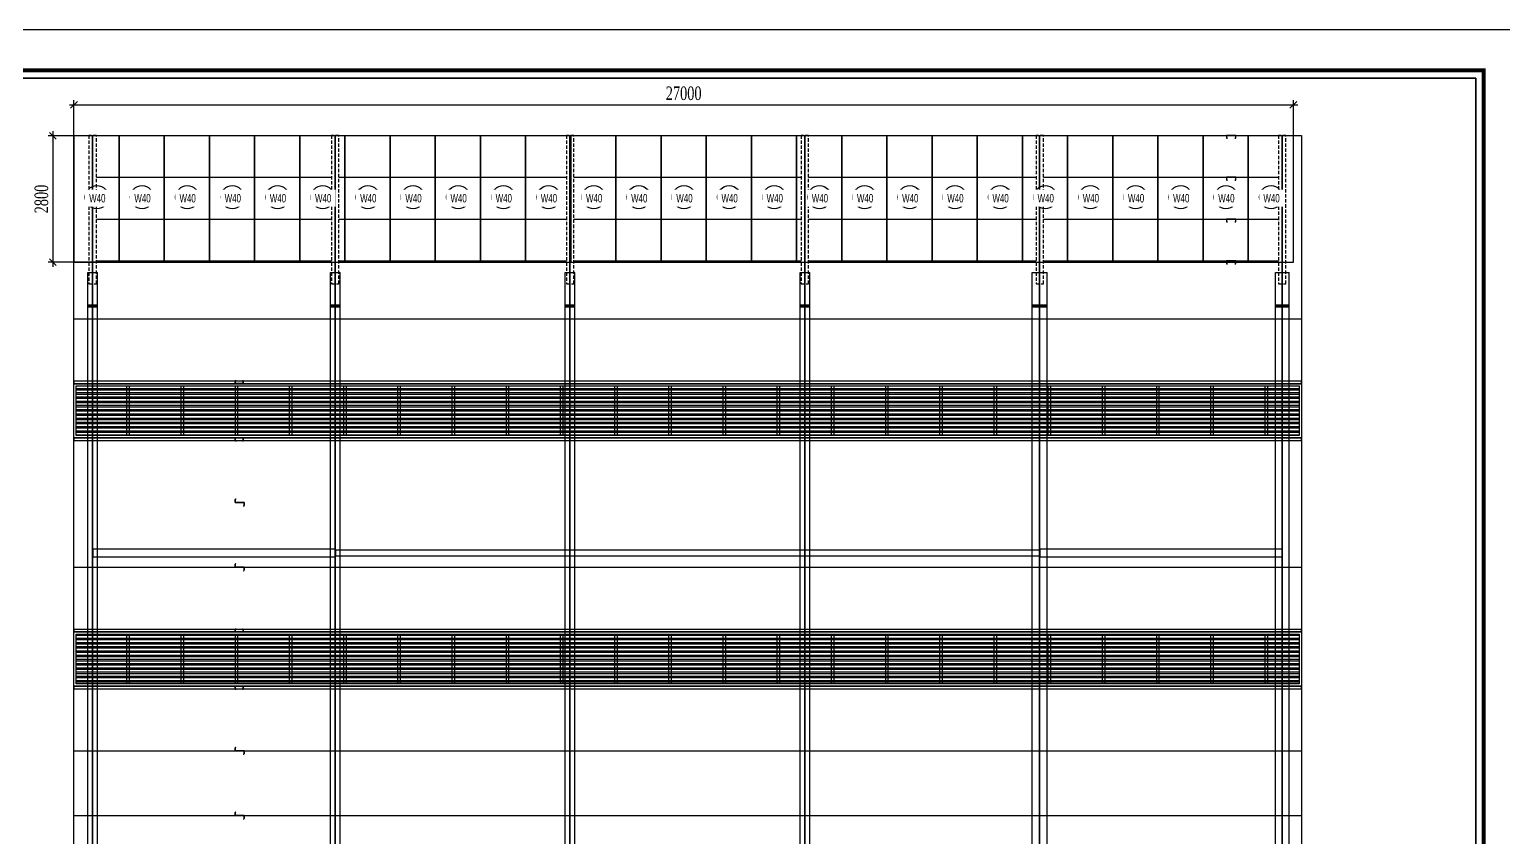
# Model space of a CAD drawing. Header units: inches. Extents: x 315041 to 662841, y -45540 to -35018.
# Drawn here: x 334028.9 to 334355.3, y -38455.7 to -38276.7 of the extents above; entities that cross this region are included whole.
import ezdxf

# ---------------------------------------------------------------- set-up
doc = ezdxf.new("R2010")
doc.units = ezdxf.units.IN
doc.header["$MEASUREMENT"] = 0
doc.linetypes.add('HIDDEN', pattern=[0.375, 0.25, -0.125])
for name, color, linetype in [('1', 1, 'Continuous'), ('2', 2, 'Continuous'), ('4', 4, 'Continuous'), ('5', 5, 'Continuous'), ('7', 7, 'Continuous'), ('8', 8, 'Continuous'), ('BAO KHUNG', 31, 'Continuous')]:
    doc.layers.add(name, color=color, linetype=linetype)
doc.styles.add('ST1', font='times.ttf', dxfattribs={"width": 0.7})
doc.styles.add('ST1H', font='vnshxh.shx', dxfattribs={"width": 0.7})
doc.dimstyles.new('100', dxfattribs={"dimtxt": 3, "dimasz": 1.5, "dimexe": 1, "dimexo": 0, "dimgap": 1, "dimtad": 1, "dimdec": 0, "dimlfac": 100, "dimzin": 0, "dimdsep": 46, "dimtxsty": 'ST1', "dimblk": 'OBLIQUE', "dimcen": 1, "dimdle": 1, "dimclrd": 8, "dimclre": 8, "dimclrt": 3, "dimadec": 0, "dimazin": 0, "dimtfac": 1, "dimtdec": 0, "dimtix": 1, "dimtmove": 1, "dimatfit": 3, "dimfxl": 0, "dimtfill": 1, "dimtolj": 1, "dimtzin": 0, "dimlwd": -1, "dimlwe": -1, "dimarcsym": 1})

# ---------------------------------------------------------------- blocks, each defined once
blk = doc.blocks.new('A$C75D82031')
at = {"layer": '2', "color": 157, "linetype": 'Continuous'}
blk.add_lwpolyline([(0, 420), (594, 420), (594, 0), (0, 0)], close=True, dxfattribs=at)
at = {"layer": '7', "color": 147, "linetype": 'Continuous'}
blk.add_lwpolyline([(12.33, 57.61), (581.67, 57.61), (581.67, 409.19), (12.33, 409.19)], close=True, dxfattribs=at)
at = {"layer": 'BAO KHUNG', "color": 167, "linetype": 'Continuous', "const_width": 0.871}
blk.add_lwpolyline([(10.59, 9.07), (583.41, 9.07), (583.41, 410.93), (10.59, 410.93)], close=True, dxfattribs=at)
blk = doc.blocks.new('225')
at = {"true_color": 0xc0a22a}
h = blk.add_hatch(dxfattribs=at)
h.set_pattern_fill('ANSI32', color=42, scale=2.5, angle=135, style=0)
h.set_pattern_definition([(180, (6350.22, -4524.031), (-2e-16, -0.9375), []), (180, (6349.9075, -4523.7185), (-2e-16, -0.9375), [])])
h.paths.add_polyline_path([(330935.33, -41865.87), (331206.13, -41865.87), (331206.13, -41876.87), (330935.33, -41876.87)])
at = {"color": 42, "true_color": 0xc0a22a}
for points in [[(330934.83, -41865.37), (331206.63, -41865.37), (331206.63, -41877.37), (330934.83, -41877.37)], [(330935.33, -41865.87), (331206.13, -41865.87), (331206.13, -41876.87), (330935.33, -41876.87)], [(330947.07, -41865.87), (330947.07, -41876.87), (330946.57, -41876.87), (330946.57, -41865.87)], [(330959.07, -41865.87), (330959.07, -41876.87), (330958.57, -41876.87), (330958.57, -41865.87)], [(330971.07, -41865.87), (330971.07, -41876.87), (330970.57, -41876.87), (330970.57, -41865.87)], [(330983.07, -41865.87), (330983.07, -41876.87), (330982.57, -41876.87), (330982.57, -41865.87)], [(330995.07, -41865.87), (330995.07, -41876.87), (330994.57, -41876.87), (330994.57, -41865.87)], [(331007.07, -41865.87), (331007.07, -41876.87), (331006.57, -41876.87), (331006.57, -41865.87)], [(331019.07, -41865.87), (331019.07, -41876.87), (331018.57, -41876.87), (331018.57, -41865.87)], [(331031.07, -41865.87), (331031.07, -41876.87), (331030.57, -41876.87), (331030.57, -41865.87)], [(331043.07, -41865.87), (331043.07, -41876.87), (331042.57, -41876.87), (331042.57, -41865.87)], [(331055.07, -41865.87), (331055.07, -41876.87), (331054.57, -41876.87), (331054.57, -41865.87)], [(331067.07, -41865.87), (331067.07, -41876.87), (331066.57, -41876.87), (331066.57, -41865.87)], [(331079.07, -41865.87), (331079.07, -41876.87), (331078.57, -41876.87), (331078.57, -41865.87)], [(331091.07, -41865.87), (331091.07, -41876.87), (331090.57, -41876.87), (331090.57, -41865.87)], [(331103.07, -41865.87), (331103.07, -41876.87), (331102.57, -41876.87), (331102.57, -41865.87)], [(331115.07, -41865.87), (331115.07, -41876.87), (331114.57, -41876.87), (331114.57, -41865.87)], [(331127.07, -41865.87), (331127.07, -41876.87), (331126.57, -41876.87), (331126.57, -41865.87)], [(331139.07, -41865.87), (331139.07, -41876.87), (331138.57, -41876.87), (331138.57, -41865.87)], [(331151.07, -41865.87), (331151.07, -41876.87), (331150.57, -41876.87), (331150.57, -41865.87)], [(331163.07, -41865.87), (331163.07, -41876.87), (331162.57, -41876.87), (331162.57, -41865.87)], [(331175.07, -41865.87), (331175.07, -41876.87), (331174.57, -41876.87), (331174.57, -41865.87)], [(331187.07, -41865.87), (331187.07, -41876.87), (331186.57, -41876.87), (331186.57, -41865.87)], [(331187.07, -41865.87), (331187.07, -41876.87), (331186.57, -41876.87), (331186.57, -41865.87)], [(331187.07, -41865.87), (331187.07, -41876.87), (331186.57, -41876.87), (331186.57, -41865.87)], [(331199.07, -41865.87), (331199.07, -41876.87), (331198.57, -41876.87), (331198.57, -41865.87)]]:
    blk.add_lwpolyline(points, close=True, dxfattribs=at)
blk = doc.blocks.new('_Oblique')
at = {"color": 0, "linetype": 'ByBlock', "lineweight": -2}
blk.add_line((-0.5, -0.5), (0.5, 0.5), dxfattribs=at)
blk = doc.blocks.new('*D1137')
at = {"color": 8, "linetype": 'Continuous', "transparency": 16777216}
for p, q in [((334037.74, -38293.41), (334309.74, -38293.41)), ((334038.74, -38300.28), (334038.74, -38292.41)), ((334308.74, -38300.28), (334308.74, -38292.41))]:
    blk.add_line(p, q, dxfattribs=at)
at = {"layer": 'Defpoints', "color": 0, "transparency": 16777216}
for p in [(334308.74, -38293.41), (334038.74, -38300.28), (334308.74, -38300.28)]:
    blk.add_point(p, dxfattribs=at)
at = {"color": 8, "transparency": 16777216, "xscale": 1.5, "yscale": 1.5, "zscale": 1.5, "rotation": 180}
blk.add_blockref('_Oblique', (334038.74, -38293.41), dxfattribs=at)
at = {"color": 8, "transparency": 16777216, "xscale": 1.5, "yscale": 1.5, "zscale": 1.5}
blk.add_blockref('_Oblique', (334308.74, -38293.41), dxfattribs=at)
at = {"color": 3, "transparency": 16777216, "insert": (334173.74, -38290.87), "char_height": 3, "attachment_point": 5, "style": 'ST1', "bg_fill": 3, "box_fill_scale": 1.25, "bg_fill_color": 256, "bg_fill_true_color": 13158600, "bg_fill_transparency": 48}
blk.add_mtext('\\A1;27000', dxfattribs=at)
blk = doc.blocks.new('*D1142')
at = {"color": 8, "linetype": 'Continuous', "transparency": 16777216}
for p, q in [((334043.74, -38300.28), (334033.06, -38300.28)), ((334034.06, -38299.28), (334034.06, -38329.27)), ((334043.74, -38328.27), (334033.06, -38328.27))]:
    blk.add_line(p, q, dxfattribs=at)
at = {"layer": 'Defpoints', "color": 0, "transparency": 16777216}
for p in [(334043.74, -38300.28), (334034.06, -38328.27), (334043.74, -38328.27)]:
    blk.add_point(p, dxfattribs=at)
at = {"color": 8, "transparency": 16777216, "xscale": 1.5, "yscale": 1.5, "zscale": 1.5}
for p, rotation in [((334034.06, -38300.28), 90), ((334034.06, -38328.27), 270)]:
    blk.add_blockref('_Oblique', p, dxfattribs=dict(at, rotation=rotation))
at = {"color": 6, "transparency": 16777216, "insert": (334031.54, -38314.27), "char_height": 3, "attachment_point": 5, "rotation": 90, "style": 'ST1', "bg_fill": 3, "box_fill_scale": 1.25, "bg_fill_color": 256, "bg_fill_true_color": 13158600, "bg_fill_transparency": 11623624}
blk.add_mtext('\\A1;2800', dxfattribs=at)

msp = doc.modelspace()

# ---------------------------------------------------------------- hatches: boundary and pattern name
at = {"layer": '2'}
h = msp.add_hatch(dxfattribs=at)
h.set_pattern_fill('ANSI31', color=9, scale=0.15, angle=90, style=0)
h.set_pattern_definition([(135, (330107.801542, -52210.896993), (-0.013258252147, -0.013258252147), [])])
h.paths.add_polyline_path([(334074.4322, -38380.8283), (334074.4322, -38381.5083), (334076.4132, -38381.5083), (334076.4132, -38382.1614), (334076.2773, -38382.2972), (334076.2908, -38382.3107), (334076.4322, -38382.1693), (334076.4322, -38381.4893), (334074.4512, -38381.4893), (334074.4512, -38380.8361), (334074.587, -38380.7003), (334074.5736, -38380.6868)])
h = msp.add_hatch(dxfattribs=at)
h.set_pattern_fill('ANSI31', color=9, scale=0.15, angle=90, style=0)
h.set_pattern_definition([(135, (330107.801542, -52225.230327), (-0.013258252147, -0.013258252147), [])])
h.paths.add_polyline_path([(334074.4322, -38395.1616), (334074.4322, -38395.8416), (334076.4132, -38395.8416), (334076.4132, -38396.4947), (334076.2773, -38396.6306), (334076.2908, -38396.644), (334076.4322, -38396.5026), (334076.4322, -38395.8226), (334074.4512, -38395.8226), (334074.4512, -38395.1695), (334074.587, -38395.0336), (334074.5736, -38395.0202)])
h = msp.add_hatch(dxfattribs=at)
h.set_pattern_fill('ANSI31', color=9, scale=0.15, angle=90, style=0)
h.set_pattern_definition([(135, (330107.801542, -52265.896993), (-0.013258252147, -0.013258252147), [])])
h.paths.add_polyline_path([(334074.4322, -38435.8283), (334074.4322, -38436.5083), (334076.4132, -38436.5083), (334076.4132, -38437.1614), (334076.2773, -38437.2972), (334076.2908, -38437.3107), (334076.4322, -38437.1693), (334076.4322, -38436.4893), (334074.4512, -38436.4893), (334074.4512, -38435.8361), (334074.587, -38435.7003), (334074.5736, -38435.6868)])
h = msp.add_hatch(dxfattribs=at)
h.set_pattern_fill('ANSI31', color=9, scale=0.15, angle=90, style=0)
h.set_pattern_definition([(135, (330107.801542, -52280.230327), (-0.013258252147, -0.013258252147), [])])
h.paths.add_polyline_path([(334074.4322, -38450.1616), (334074.4322, -38450.8416), (334076.4132, -38450.8416), (334076.4132, -38451.4947), (334076.2773, -38451.6306), (334076.2908, -38451.644), (334076.4322, -38451.5026), (334076.4322, -38450.8226), (334074.4512, -38450.8226), (334074.4512, -38450.1695), (334074.587, -38450.0336), (334074.5736, -38450.0202)])

# ---------------------------------------------------------------- linework, layer by layer
at = {"color": 8}
msp.add_lwpolyline([(333779.7733, -38287.5287), (334349.1113, -38287.5287), (334349.1113, -38639.1085), (333779.7733, -38639.1085)], close=True, dxfattribs=at)
at = {"color": 9}
msp.add_lwpolyline([(334038.7366, -38300.1758), (334310.5368, -38300.1758), (334310.5368, -38561.1758), (334038.7366, -38561.1758)], close=True, dxfattribs=at)
at = {"color": 6}
for centre in [(334043.814, -38313.8802), (334053.814, -38313.8802), (334063.814, -38313.8802), (334073.814, -38313.8802), (334083.814, -38313.8802), (334093.814, -38313.8802), (334103.814, -38313.8802), (334113.814, -38313.8802), (334123.814, -38313.8802), (334133.814, -38313.8802), (334143.814, -38313.8802), (334153.814, -38313.8802), (334163.814, -38313.8802), (334173.814, -38313.8802), (334183.814, -38313.8802), (334193.814, -38313.8802), (334203.814, -38313.8802), (334213.814, -38313.8802), (334223.814, -38313.8802), (334233.814, -38313.8802), (334243.814, -38313.8802), (334253.814, -38313.8802), (334263.814, -38313.8802), (334273.814, -38313.8802), (334283.814, -38313.8802), (334293.814, -38313.8802), (334303.814, -38313.8802)]:
    msp.add_circle(centre, 2.571, dxfattribs=at)
at = {"layer": '1', "color": 9}
for p, q in [((334040.6366, -38355.1749), (334308.6368, -38355.1749)), ((334040.6366, -38367.1749), (334301.8375, -38367.1749))]:
    msp.add_line(p, q, dxfattribs=at)
at = {"layer": '2', "color": 9}
for p, q in [((334038.7366, -38340.8416), (334310.4368, -38340.8416)), ((334038.7366, -38395.8416), (334310.4368, -38395.8416)), ((334038.7366, -38436.5083), (334310.4368, -38436.5083)), ((334038.7366, -38450.8416), (334310.4368, -38450.8416))]:
    msp.add_line(p, q, dxfattribs=at)
at = {"layer": '2', "color": 9, "linetype": 'HIDDEN', "ltscale": 3}
for points in [[(334042.0616, -38333.0731), (334043.7116, -38333.0731), (334043.7116, -38300.1758), (334042.0616, -38300.1758)], [(334095.7618, -38333.0731), (334097.4118, -38333.0731), (334097.4118, -38300.1758), (334095.7618, -38300.1758)], [(334147.7618, -38333.0731), (334149.4118, -38333.0731), (334149.4118, -38300.1758), (334147.7618, -38300.1758)], [(334199.7618, -38333.0731), (334201.4118, -38333.0731), (334201.4118, -38300.1758), (334199.7618, -38300.1758)], [(334251.7622, -38333.0731), (334253.4122, -38333.0731), (334253.4122, -38300.1758), (334251.7622, -38300.1758)], [(334305.462, -38333.0731), (334307.112, -38333.0731), (334307.112, -38300.1758), (334305.462, -38300.1758)]]:
    msp.add_lwpolyline(points, close=True, dxfattribs=at)
at = {"layer": '2', "color": 9, "ltscale": 50}
for points in [[(334294.1731, -38300.8058), (334293.9931, -38300.8058), (334293.9931, -38300.1958), (334295.9531, -38300.1958), (334295.9531, -38300.8058), (334295.7731, -38300.8058), (334295.7731, -38300.8258), (334295.9531, -38300.8258, 0.41421356), (334295.9731, -38300.8058), (334295.9731, -38300.1958, 0.41421356), (334295.9531, -38300.1758), (334293.9931, -38300.1758, 0.41421356), (334293.9731, -38300.1958), (334293.9731, -38300.8058, 0.41421356), (334293.9931, -38300.8258), (334294.1731, -38300.8258), (334294.1731, -38300.8058)], [(334294.1731, -38310.0741), (334293.9931, -38310.0741), (334293.9931, -38309.4641), (334295.9531, -38309.4641), (334295.9531, -38310.0741), (334295.7731, -38310.0741), (334295.7731, -38310.0941), (334295.9531, -38310.0941, 0.41421356), (334295.9731, -38310.0741), (334295.9731, -38309.4641, 0.41421356), (334295.9531, -38309.4441), (334293.9931, -38309.4441, 0.41421356), (334293.9731, -38309.4641), (334293.9731, -38310.0741, 0.41421356), (334293.9931, -38310.0941), (334294.1731, -38310.0941), (334294.1731, -38310.0741)], [(334294.1731, -38319.3424), (334293.9931, -38319.3424), (334293.9931, -38318.7324), (334295.9531, -38318.7324), (334295.9531, -38319.3424), (334295.7731, -38319.3424), (334295.7731, -38319.3624), (334295.9531, -38319.3624, 0.41421356), (334295.9731, -38319.3424), (334295.9731, -38318.7324, 0.41421356), (334295.9531, -38318.7124), (334293.9931, -38318.7124, 0.41421356), (334293.9731, -38318.7324), (334293.9731, -38319.3424, 0.41421356), (334293.9931, -38319.3624), (334294.1731, -38319.3624), (334294.1731, -38319.3424)], [(334294.1731, -38328.6106), (334293.9931, -38328.6106), (334293.9931, -38328.0006), (334295.9531, -38328.0006), (334295.9531, -38328.6106), (334295.7731, -38328.6106), (334295.7731, -38328.6306), (334295.9531, -38328.6306, 0.41421356), (334295.9731, -38328.6106), (334295.9731, -38328.0006, 0.41421356), (334295.9531, -38327.9806), (334293.9931, -38327.9806, 0.41421356), (334293.9731, -38328.0006), (334293.9731, -38328.6106, 0.41421356), (334293.9931, -38328.6306), (334294.1731, -38328.6306), (334294.1731, -38328.6106)], [(334076.0322, -38354.5449), (334076.2122, -38354.5449), (334076.2122, -38355.1549), (334074.4522, -38355.1549), (334074.4522, -38354.5449), (334074.6322, -38354.5449), (334074.6322, -38354.5249), (334074.4522, -38354.5249, 0.41421356), (334074.4322, -38354.5449), (334074.4322, -38355.1549, 0.41421356), (334074.4522, -38355.1749), (334076.2122, -38355.1749, 0.41421356), (334076.2322, -38355.1549), (334076.2322, -38354.5449, 0.41421356), (334076.2122, -38354.5249), (334076.0322, -38354.5249), (334076.0322, -38354.5449)], [(334076.0322, -38367.8049), (334076.2122, -38367.8049), (334076.2122, -38367.1949), (334074.4522, -38367.1949), (334074.4522, -38367.8049), (334074.6322, -38367.8049), (334074.6322, -38367.8249), (334074.4522, -38367.8249, -0.41421356), (334074.4322, -38367.8049), (334074.4322, -38367.1949, -0.41421356), (334074.4522, -38367.1749), (334076.2122, -38367.1749, -0.41421356), (334076.2322, -38367.1949), (334076.2322, -38367.8049, -0.41421356), (334076.2122, -38367.8249), (334076.0322, -38367.8249), (334076.0322, -38367.8049)], [(334076.0322, -38409.5449), (334076.2122, -38409.5449), (334076.2122, -38410.1549), (334074.4522, -38410.1549), (334074.4522, -38409.5449), (334074.6322, -38409.5449), (334074.6322, -38409.5249), (334074.4522, -38409.5249, 0.41421356), (334074.4322, -38409.5449), (334074.4322, -38410.1549, 0.41421356), (334074.4522, -38410.1749), (334076.2122, -38410.1749, 0.41421356), (334076.2322, -38410.1549), (334076.2322, -38409.5449, 0.41421356), (334076.2122, -38409.5249), (334076.0322, -38409.5249), (334076.0322, -38409.5449)], [(334076.0322, -38422.8049), (334076.2122, -38422.8049), (334076.2122, -38422.1949), (334074.4522, -38422.1949), (334074.4522, -38422.8049), (334074.6322, -38422.8049), (334074.6322, -38422.8249), (334074.4522, -38422.8249, -0.41421356), (334074.4322, -38422.8049), (334074.4322, -38422.1949, -0.41421356), (334074.4522, -38422.1749), (334076.2122, -38422.1749, -0.41421356), (334076.2322, -38422.1949), (334076.2322, -38422.8049, -0.41421356), (334076.2122, -38422.8249), (334076.0322, -38422.8249), (334076.0322, -38422.8049)]]:
    msp.add_lwpolyline(points, format="xyb", dxfattribs=at)
at = {"layer": '2', "color": 9}
for points in [[(334038.7366, -38355.1749), (334310.4368, -38355.1749)], [(334310.4368, -38367.1749), (334038.7366, -38367.1749)], [(334038.7366, -38410.1749), (334310.4368, -38410.1749)], [(334310.4368, -38422.1749), (334038.7366, -38422.1749)]]:
    msp.add_lwpolyline(points, dxfattribs=at)
for points in [[(334074.4322, -38380.8283), (334074.4322, -38381.5083), (334076.4132, -38381.5083), (334076.4132, -38382.1614), (334076.2773, -38382.2972), (334076.2908, -38382.3107), (334076.4322, -38382.1693), (334076.4322, -38381.4893), (334074.4512, -38381.4893), (334074.4512, -38380.8361), (334074.587, -38380.7003), (334074.5736, -38380.6868)], [(334074.4322, -38395.1616), (334074.4322, -38395.8416), (334076.4132, -38395.8416), (334076.4132, -38396.4947), (334076.2773, -38396.6306), (334076.2908, -38396.644), (334076.4322, -38396.5026), (334076.4322, -38395.8226), (334074.4512, -38395.8226), (334074.4512, -38395.1695), (334074.587, -38395.0336), (334074.5736, -38395.0202)], [(334074.4322, -38435.8283), (334074.4322, -38436.5083), (334076.4132, -38436.5083), (334076.4132, -38437.1614), (334076.2773, -38437.2972), (334076.2908, -38437.3107), (334076.4322, -38437.1693), (334076.4322, -38436.4893), (334074.4512, -38436.4893), (334074.4512, -38435.8361), (334074.587, -38435.7003), (334074.5736, -38435.6868)], [(334074.4322, -38450.1616), (334074.4322, -38450.8416), (334076.4132, -38450.8416), (334076.4132, -38451.4947), (334076.2773, -38451.6306), (334076.2908, -38451.644), (334076.4322, -38451.5026), (334076.4322, -38450.8226), (334074.4512, -38450.8226), (334074.4512, -38450.1695), (334074.587, -38450.0336), (334074.5736, -38450.0202)]]:
    msp.add_lwpolyline(points, close=True, dxfattribs=at)
at = {"layer": '4', "color": 9}
for p, q in [((334038.7366, -38354.5249), (334038.7366, -38355.1749)), ((334310.4368, -38354.5249), (334310.4368, -38355.1749)), ((334038.7366, -38367.1749), (334038.7366, -38367.8249)), ((334310.4368, -38367.1749), (334310.4368, -38367.8249)), ((334038.7366, -38409.5249), (334038.7366, -38410.1749)), ((334310.4368, -38409.5249), (334310.4368, -38410.1749)), ((334038.7366, -38422.1749), (334038.7366, -38422.8249)), ((334310.4368, -38422.1749), (334310.4368, -38422.8249))]:
    msp.add_line(p, q, dxfattribs=at)
for points in [[(334038.7366, -38354.5249), (334310.4368, -38354.5249)], [(334310.4368, -38355.1749), (334038.7366, -38355.1749)], [(334040.7366, -38355.1749), (334308.5368, -38355.1749)], [(334038.7366, -38367.1749), (334310.4368, -38367.1749)], [(334310.4368, -38367.8249), (334038.7366, -38367.8249)], [(334038.7366, -38409.5249), (334310.4368, -38409.5249)], [(334310.4368, -38410.1749), (334038.7366, -38410.1749)], [(334038.7366, -38422.1749), (334310.4368, -38422.1749)], [(334310.4368, -38422.8249), (334038.7366, -38422.8249)]]:
    msp.add_lwpolyline(points, dxfattribs=at)
at = {"layer": '5', "color": 9}
for p, q in [((334042.0616, -38300.1758), (334307.112, -38300.1758)), ((334043.7116, -38309.4441), (334095.7618, -38309.4441)), ((334097.4118, -38309.4441), (334147.7618, -38309.4441)), ((334149.4118, -38309.4441), (334199.7618, -38309.4441)), ((334201.4118, -38309.4441), (334251.7622, -38309.4441)), ((334253.4122, -38309.4441), (334305.462, -38309.4441)), ((334043.7116, -38318.7124), (334095.7618, -38318.7124)), ((334097.4118, -38318.7124), (334147.7618, -38318.7124)), ((334149.4118, -38318.7124), (334199.7618, -38318.7124)), ((334201.4118, -38318.7124), (334251.7622, -38318.7124)), ((334253.4122, -38318.7124), (334305.462, -38318.7124)), ((334043.7116, -38327.9806), (334095.7618, -38327.9806)), ((334097.4118, -38327.9806), (334147.7618, -38327.9806)), ((334149.4118, -38327.9806), (334199.7618, -38327.9806)), ((334201.4118, -38327.9806), (334251.7622, -38327.9806)), ((334253.4122, -38327.9806), (334305.462, -38327.9806))]:
    msp.add_line(p, q, dxfattribs=at)
at = {"layer": '8', "color": 9}
for p, q in [((334042.8566, -38337.7219), (334042.8566, -38300.1758)), ((334042.9166, -38337.7219), (334042.9166, -38300.1758)), ((334096.5566, -38337.7219), (334096.5566, -38300.1758)), ((334096.6166, -38337.7219), (334096.6166, -38300.1758)), ((334148.5568, -38337.7219), (334148.5568, -38300.1758)), ((334148.6168, -38337.7219), (334148.6168, -38300.1758)), ((334200.5568, -38337.7219), (334200.5568, -38300.1758)), ((334200.6168, -38337.7219), (334200.6168, -38300.1758)), ((334252.5572, -38337.7219), (334252.5572, -38300.1758)), ((334252.6172, -38337.7219), (334252.6172, -38300.1758)), ((334306.257, -38337.7219), (334306.257, -38300.1758)), ((334306.317, -38337.7219), (334306.317, -38300.1758)), ((334041.8266, -38593.2861), (334041.8266, -38330.5724)), ((334041.8266, -38330.5724), (334043.9466, -38330.5724)), ((334043.9466, -38593.2861), (334043.9466, -38330.5724)), ((334095.5268, -38593.2861), (334095.5268, -38330.5724)), ((334095.5268, -38330.5724), (334097.6468, -38330.5724)), ((334097.6468, -38593.2861), (334097.6468, -38330.5724)), ((334147.5268, -38593.2861), (334147.5268, -38330.5724)), ((334147.5268, -38330.5724), (334149.6468, -38330.5724)), ((334149.6468, -38593.2861), (334149.6468, -38330.5724)), ((334199.5268, -38593.2861), (334199.5268, -38330.5724)), ((334199.5268, -38330.5724), (334201.6468, -38330.5724)), ((334201.6468, -38593.2861), (334201.6468, -38330.5724)), ((334250.9372, -38594.1783), (334250.9372, -38330.5724)), ((334250.9372, -38330.5724), (334254.2372, -38330.5724)), ((334254.2372, -38594.1783), (334254.2372, -38330.5724)), ((334304.787, -38593.2861), (334304.787, -38330.5724)), ((334304.787, -38330.5724), (334307.787, -38330.5724)), ((334307.787, -38593.2861), (334307.787, -38330.5724)), ((334041.8266, -38337.7219), (334043.9466, -38337.7219)), ((334041.8266, -38337.9219), (334043.9466, -38337.9219)), ((334041.8266, -38338.1219), (334043.9466, -38338.1219)), ((334042.8566, -38593.2861), (334042.8566, -38338.1219)), ((334042.9166, -38593.2861), (334042.9166, -38338.1219)), ((334095.5268, -38337.7219), (334097.6468, -38337.7219)), ((334095.5268, -38337.9219), (334097.6468, -38337.9219)), ((334095.5268, -38338.1219), (334097.6468, -38338.1219)), ((334096.5566, -38593.2861), (334096.5566, -38338.1219)), ((334096.6166, -38593.2861), (334096.6166, -38338.1219)), ((334147.5268, -38337.7219), (334149.6468, -38337.7219)), ((334147.5268, -38337.9219), (334149.6468, -38337.9219)), ((334147.5268, -38338.1219), (334149.6468, -38338.1219)), ((334148.5568, -38593.2861), (334148.5568, -38338.1219)), ((334148.6168, -38593.2861), (334148.6168, -38338.1219)), ((334199.5268, -38337.7219), (334201.6468, -38337.7219)), ((334199.5268, -38337.9219), (334201.6468, -38337.9219)), ((334199.5268, -38338.1219), (334201.6468, -38338.1219)), ((334200.5568, -38593.2861), (334200.5568, -38338.1219)), ((334200.6168, -38593.2861), (334200.6168, -38338.1219)), ((334250.9372, -38337.7219), (334254.2372, -38337.7219)), ((334250.9372, -38337.9219), (334254.2372, -38337.9219)), ((334250.9372, -38338.1219), (334254.2372, -38338.1219)), ((334252.5572, -38593.2861), (334252.5572, -38338.1219)), ((334252.6172, -38593.2861), (334252.6172, -38338.1219)), ((334304.787, -38337.7219), (334307.787, -38337.7219)), ((334304.787, -38337.9219), (334307.787, -38337.9219)), ((334304.787, -38338.1219), (334307.787, -38338.1219)), ((334306.257, -38593.2861), (334306.257, -38338.1219)), ((334306.317, -38593.2861), (334306.317, -38338.1219))]:
    msp.add_line(p, q, dxfattribs=at)
msp.add_lwpolyline([(334107.087, -38363.8458), (334169.137, -38363.8458)], dxfattribs=at)
for points in [[(334042.9168, -38393.5158), (334096.5566, -38393.52), (334096.5566, -38391.84), (334042.9168, -38391.8358)], [(334096.6166, -38393.3108), (334252.5566, -38393.3108), (334252.5566, -38392.0408), (334096.6166, -38392.0408)], [(334252.6172, -38393.5158), (334306.257, -38393.52), (334306.257, -38391.84), (334252.6172, -38391.8358)]]:
    msp.add_lwpolyline(points, close=True, dxfattribs=at)

# ---------------------------------------------------------------- block references
at = {"color": 1}
msp.add_blockref('A$C75D82031', (333767.4423, -38696.7186), dxfattribs=at)
at = {"color": 9}
for p in [(3103.9102, 3510.1933), (3103.9102, 3455.1933)]:
    msp.add_blockref('225', p, dxfattribs=at)

# ---------------------------------------------------------------- next in the draw order: dimensions: what is measured, and where the dimension line sits
at = {"color": 6}
dim = msp.add_linear_dim(base=(334308.7366, -38293.405), p1=(334038.7366, -38300.2758), p2=(334308.7366, -38300.2758), dimstyle='100', dxfattribs=at)
dim.commit()
dim.dimension.update_dxf_attribs({"geometry": '*D1137', "text_midpoint": (334173.7366, -38290.8747)})

# ---------------------------------------------------------------- next in the draw order: linework, layer by layer
for points in [[(334038.7366, -38328.2714), (334048.7366, -38328.2714), (334048.7366, -38300.2758), (334038.7366, -38300.2758)], [(334048.7366, -38328.2714), (334058.7366, -38328.2714), (334058.7366, -38300.2758), (334048.7366, -38300.2758)], [(334058.7366, -38328.2714), (334068.7366, -38328.2714), (334068.7366, -38300.2758), (334058.7366, -38300.2758)], [(334068.7366, -38328.2714), (334078.7366, -38328.2714), (334078.7366, -38300.2758), (334068.7366, -38300.2758)], [(334078.7366, -38328.2714), (334088.7366, -38328.2714), (334088.7366, -38300.2758), (334078.7366, -38300.2758)], [(334088.7366, -38328.2714), (334098.7366, -38328.2714), (334098.7366, -38300.2758), (334088.7366, -38300.2758)], [(334098.7366, -38328.2714), (334108.7366, -38328.2714), (334108.7366, -38300.2758), (334098.7366, -38300.2758)], [(334108.7366, -38328.2714), (334118.7366, -38328.2714), (334118.7366, -38300.2758), (334108.7366, -38300.2758)], [(334118.7366, -38328.2714), (334128.7366, -38328.2714), (334128.7366, -38300.2758), (334118.7366, -38300.2758)], [(334128.7366, -38328.2714), (334138.7366, -38328.2714), (334138.7366, -38300.2758), (334128.7366, -38300.2758)], [(334138.7366, -38328.2714), (334148.7366, -38328.2714), (334148.7366, -38300.2758), (334138.7366, -38300.2758)], [(334148.7366, -38328.2714), (334158.7366, -38328.2714), (334158.7366, -38300.2758), (334148.7366, -38300.2758)], [(334158.7366, -38328.2714), (334168.7366, -38328.2714), (334168.7366, -38300.2758), (334158.7366, -38300.2758)], [(334168.7366, -38328.2714), (334178.7366, -38328.2714), (334178.7366, -38300.2758), (334168.7366, -38300.2758)], [(334178.7366, -38328.2714), (334188.7366, -38328.2714), (334188.7366, -38300.2758), (334178.7366, -38300.2758)], [(334188.7366, -38328.2714), (334198.7366, -38328.2714), (334198.7366, -38300.2758), (334188.7366, -38300.2758)], [(334198.7366, -38328.2714), (334208.7366, -38328.2714), (334208.7366, -38300.2758), (334198.7366, -38300.2758)], [(334208.7366, -38328.2714), (334218.7366, -38328.2714), (334218.7366, -38300.2758), (334208.7366, -38300.2758)], [(334218.7366, -38328.2714), (334228.7366, -38328.2714), (334228.7366, -38300.2758), (334218.7366, -38300.2758)], [(334228.7366, -38328.2714), (334238.7366, -38328.2714), (334238.7366, -38300.2758), (334228.7366, -38300.2758)], [(334238.7366, -38328.2714), (334248.7366, -38328.2714), (334248.7366, -38300.2758), (334238.7366, -38300.2758)], [(334248.7366, -38328.2714), (334258.7366, -38328.2714), (334258.7366, -38300.2758), (334248.7366, -38300.2758)], [(334258.7366, -38328.2714), (334268.7366, -38328.2714), (334268.7366, -38300.2758), (334258.7366, -38300.2758)], [(334268.7366, -38328.2714), (334278.7366, -38328.2714), (334278.7366, -38300.2758), (334268.7366, -38300.2758)], [(334278.7366, -38328.2714), (334288.7366, -38328.2714), (334288.7366, -38300.2758), (334278.7366, -38300.2758)], [(334288.7366, -38328.2714), (334298.7366, -38328.2714), (334298.7366, -38300.2758), (334288.7366, -38300.2758)], [(334298.7366, -38328.2714), (334308.7366, -38328.2714), (334308.7366, -38300.2758), (334298.7366, -38300.2758)]]:
    msp.add_lwpolyline(points, close=True, dxfattribs=at)

# ---------------------------------------------------------------- next in the draw order: texts
at = {"color": 6, "char_height": 1.875, "attachment_point": 6, "style": 'ST1H', "bg_fill": 2}
for insert in [(334045.7175, -38314.1067), (334055.7175, -38314.1067), (334065.7175, -38314.1067), (334075.7175, -38314.1067), (334085.7175, -38314.1067), (334095.7175, -38314.1067), (334105.7175, -38314.1067), (334115.7175, -38314.1067), (334125.7175, -38314.1067), (334135.7175, -38314.1067), (334145.7175, -38314.1067), (334155.7175, -38314.1067), (334165.7175, -38314.1067), (334175.7175, -38314.1067), (334185.7175, -38314.1067), (334195.7175, -38314.1067), (334205.7175, -38314.1067), (334215.7175, -38314.1067), (334225.7175, -38314.1067), (334235.7175, -38314.1067), (334245.7175, -38314.1067), (334255.7175, -38314.1067), (334265.7175, -38314.1067), (334275.7175, -38314.1067), (334285.7175, -38314.1067), (334295.7175, -38314.1067), (334305.7175, -38314.1067)]:
    msp.add_mtext('\\A1;W40', dxfattribs=dict(at, insert=insert))

# ---------------------------------------------------------------- next in the draw order: dimensions: what is measured, and where the dimension line sits
at = {"color": 1, "true_color": 0xfa051e}
dim = msp.add_linear_dim(base=(334034.0642, -38328.2714), p1=(334043.7366, -38300.2758), p2=(334043.7366, -38328.2714), angle=90, dimstyle='100', override={"dimclrt": 6}, dxfattribs=at)
dim.commit()
dim.dimension.update_dxf_attribs({"geometry": '*D1142', "text_midpoint": (334031.5383, -38314.2736)})

doc.saveas('drawing.dxf')
